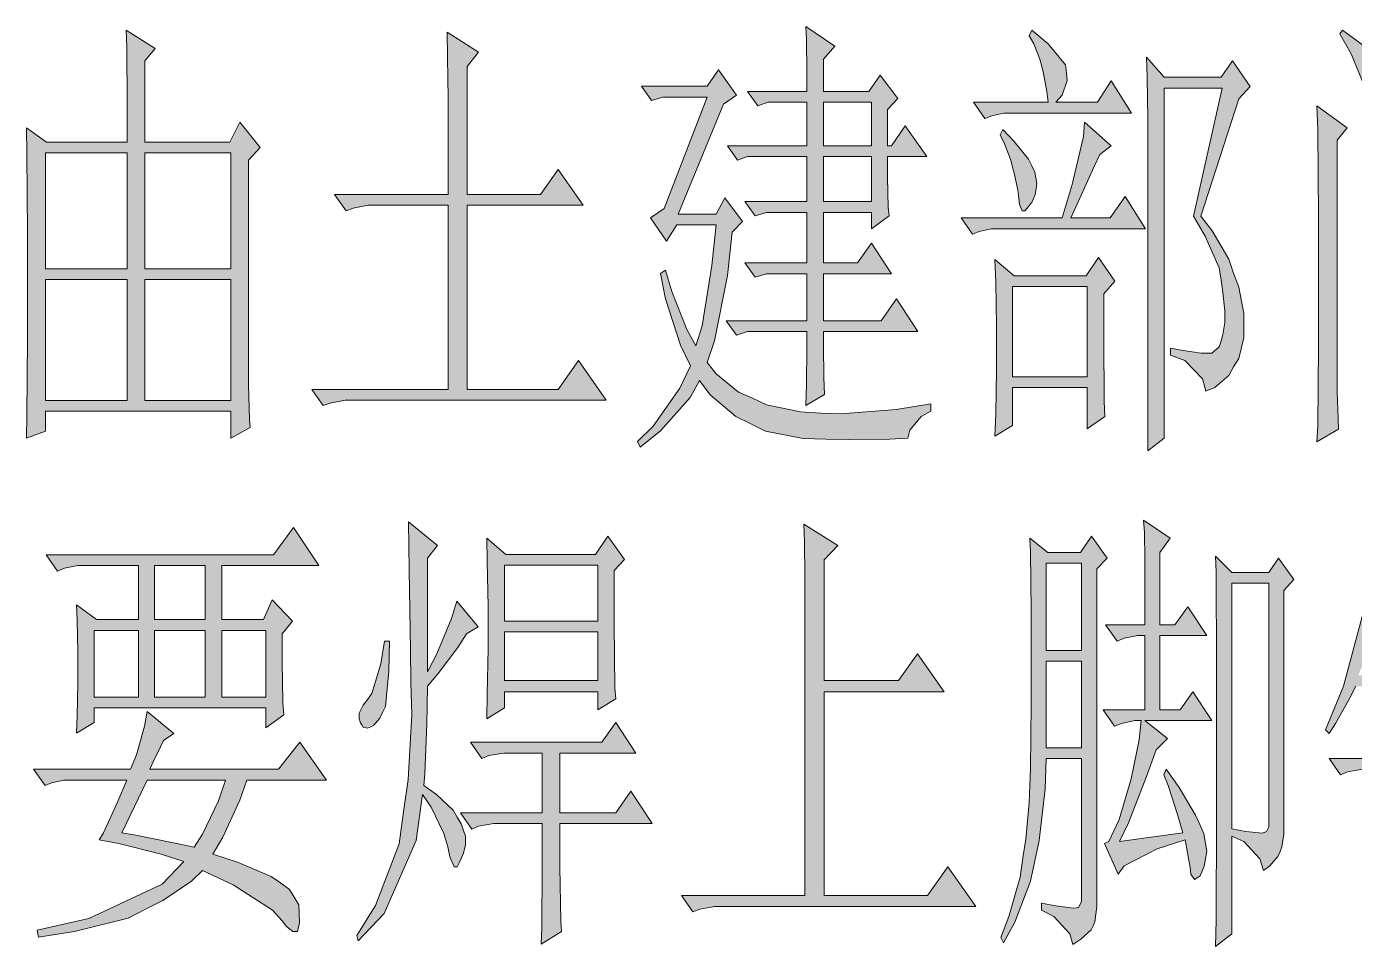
# Model space of a CAD drawing. Header units: millimetres. Extents: x 0 to 414, y 0 to 292.
# Drawn here: x 118.98 to 131.68, y 92.27 to 101.06 of the extents above; entities that cross this region are included whole.
import ezdxf

# ---------------------------------------------------------------- set-up
doc = ezdxf.new("R2010")
doc.units = ezdxf.units.MM

msp = doc.modelspace()

# ---------------------------------------------------------------- hatches: boundary and pattern name
h = msp.add_hatch(color=0)
h.paths.add_polyline_path([(118.981361, 97.126778), (118.984889, 97.341972), (118.991944, 98.065167), (118.991944, 98.576694), (118.991944, 99.084694), (118.984889, 99.843167), (118.981361, 100.093639), (119.171861, 99.956056), (119.944444, 99.956056), (119.944444, 100.326472), (119.940917, 100.862694), (119.933861, 101.024972), (120.212556, 100.852111), (120.113778, 100.732167), (120.113778, 99.956056), (120.925167, 99.956056), (121.020417, 100.146556), (121.214444, 99.903139), (121.105083, 99.783194), (121.105083, 97.88525), (121.105083, 97.634778), (121.112139, 97.306694), (121.119194, 97.229083), (120.93575, 97.126778), (120.93575, 97.384306), (119.161278, 97.384306), (119.161278, 97.193806)])
h.paths.add_polyline_path([(120.113778, 98.643722), (120.113778, 97.486611), (120.93575, 97.486611), (120.93575, 98.643722)])
h.paths.add_polyline_path([(120.113778, 99.85375), (120.113778, 98.746028), (120.93575, 98.746028), (120.93575, 99.85375)])
h.paths.add_polyline_path([(119.161278, 98.643722), (119.161278, 97.486611), (119.944444, 97.486611), (119.944444, 98.643722)])
h.paths.add_polyline_path([(119.161278, 99.85375), (119.161278, 98.746028), (119.944444, 98.746028), (119.944444, 99.85375)])
h = msp.add_hatch(color=0)
h.dxf.hatch_style = 2
h.paths.add_polyline_path([(123.013611, 100.213583), (123.013611, 100.368806), (123.006556, 100.767444), (123.003028, 101.007333), (123.302889, 100.816833), (123.193528, 100.67925), (123.193528, 99.455111), (123.895556, 99.455111), (124.064889, 99.695), (124.304778, 99.352806), (123.193528, 99.352806), (123.193528, 97.592444), (124.064889, 97.592444), (124.258917, 97.867611), (124.5235, 97.490139), (122.106972, 97.490139), (122.029361, 97.490139), (121.884722, 97.461917), (121.817694, 97.437222), (121.708333, 97.592444), (123.013611, 97.592444), (123.013611, 99.352806), (122.325694, 99.352806), (122.248083, 99.352806), (122.103444, 99.324583), (122.036417, 99.299889), (121.927056, 99.455111), (123.013611, 99.455111)])
h = msp.add_hatch(color=0)
h.paths.add_polyline_path([(127.215194, 99.818472), (127.215194, 99.620917), (127.22225, 99.335167), (127.229306, 99.2505), (127.059972, 99.127028), (127.059972, 99.28225), (126.601361, 99.28225), (126.601361, 98.802472), (126.925917, 98.802472), (127.059972, 98.989444), (127.254, 98.696639), (126.601361, 98.696639), (126.601361, 98.248611), (127.155222, 98.248611), (127.299861, 98.45675), (127.504472, 98.146306), (126.601361, 98.146306), (126.601361, 98.008722), (126.604889, 97.705333), (126.611944, 97.543056), (126.432028, 97.437222), (126.439083, 97.638306), (126.442611, 97.991083), (126.442611, 98.146306), (125.874639, 98.146306), (125.768806, 98.111028), (125.670028, 98.248611), (126.442611, 98.248611), (126.442611, 98.696639), (126.058083, 98.696639), (125.948722, 98.664889), (125.849944, 98.802472), (126.442611, 98.802472), (126.442611, 99.28225), (126.058083, 99.28225), (125.948722, 99.2505), (125.849944, 99.388083), (126.442611, 99.388083), (126.442611, 99.818472), (125.874639, 99.818472), (125.779389, 99.783194), (125.684139, 99.920778), (126.442611, 99.920778), (126.442611, 100.337056), (126.068667, 100.337056), (125.973417, 100.301778), (125.874639, 100.439361), (126.442611, 100.439361), (126.442611, 100.622806), (126.439083, 100.93325), (126.432028, 101.06025), (126.710722, 100.873278), (126.601361, 100.749806), (126.601361, 100.439361), (127.035278, 100.439361), (127.144639, 100.594583), (127.313972, 100.372333), (127.215194, 100.2665), (127.215194, 99.920778), (127.254, 99.920778), (127.384528, 100.111278), (127.589139, 99.818472)])
h.paths.add_polyline_path([(126.601361, 99.818472), (126.601361, 99.388083), (127.059972, 99.388083), (127.059972, 99.818472)])
h.paths.add_polyline_path([(126.601361, 100.337056), (126.601361, 99.920778), (127.059972, 99.920778), (127.059972, 100.337056)])
h = msp.add_hatch(color=0)
h.dxf.hatch_style = 2
h.paths.add_polyline_path([(128.037167, 100.337056), (128.749778, 100.337056), (128.739194, 100.439361), (128.707444, 100.612222), (128.689806, 100.67925), (128.672167, 100.749806), (128.612194, 100.894444), (128.569861, 100.972056), (128.594556, 101.024972), (128.749778, 100.894444), (128.915583, 100.693361), (128.926167, 100.619278), (128.933222, 100.545194), (128.883833, 100.404083), (128.823861, 100.337056), (129.2225, 100.337056), (129.353028, 100.541667), (129.547056, 100.231222), (128.375833, 100.231222), (128.326444, 100.231222), (128.213556, 100.206528), (128.146528, 100.181833)])
h = msp.add_hatch(color=0)
h.dxf.hatch_style = 2
h.paths.add_polyline_path([(131.564944, 101.024972), (131.744861, 100.894444), (131.945944, 100.714528), (131.963583, 100.661611), (131.981222, 100.612222), (131.998861, 100.524028), (131.998861, 100.48875), (131.998861, 100.439361), (131.974167, 100.333528), (131.949472, 100.284139), (131.924778, 100.231222), (131.8895, 100.178306), (131.878917, 100.178306), (131.854222, 100.178306), (131.818944, 100.2665), (131.804833, 100.351167), (131.780139, 100.481694), (131.649611, 100.799194), (131.54025, 100.989694)])
h = msp.add_hatch(color=0)
h.dxf.hatch_style = 2
h.paths.add_polyline_path([(129.702278, 97.006833), (129.702278, 99.973694), (129.702278, 100.178306), (129.69875, 100.576944), (129.691694, 100.767444), (129.861028, 100.576944), (130.404306, 100.576944), (130.513667, 100.732167), (130.683, 100.48875), (130.573639, 100.368806), (130.210278, 99.246972), (130.319639, 99.109389), (130.478389, 98.83775), (130.52425, 98.703694), (130.573639, 98.569639), (130.623028, 98.319167), (130.623028, 98.20275), (130.623028, 98.086333), (130.573639, 97.888778), (130.52425, 97.807639), (130.478389, 97.7265), (130.344333, 97.610083), (130.259667, 97.574806), (130.227917, 97.69475), (130.058583, 97.867611), (129.921, 97.920528), (129.921, 97.987556), (130.040944, 97.962861), (130.213806, 97.938167), (130.266722, 97.938167), (130.316111, 97.938167), (130.386667, 97.998139), (130.404306, 98.058111), (130.421944, 98.118083), (130.439583, 98.230972), (130.439583, 98.280361), (130.439583, 98.343861), (130.421944, 98.52025), (130.404306, 98.636667), (130.386667, 98.753083), (130.252611, 99.056472), (130.139722, 99.246972), (130.414889, 100.471111), (129.861028, 100.471111), (129.861028, 97.126778)])
h = msp.add_hatch(color=0)
h.dxf.hatch_style = 2
h.paths.add_polyline_path([(125.73, 99.095278), (125.684139, 98.682528), (125.560667, 98.058111), (125.490111, 97.849972), (125.574778, 97.740611), (125.789972, 97.56775), (125.924028, 97.507778), (126.058083, 97.444278), (126.382639, 97.37725), (126.576667, 97.366667), (126.770694, 97.359611), (127.296333, 97.401944), (127.627944, 97.454861), (127.627944, 97.384306), (127.536222, 97.334917), (127.426861, 97.204389), (127.409222, 97.126778), (127.232833, 97.116194), (126.84125, 97.112667), (126.626056, 97.116194), (126.407333, 97.12325), (126.0475, 97.193806), (125.906389, 97.264361), (125.765278, 97.334917), (125.518333, 97.539528), (125.416028, 97.677111), (125.327833, 97.514833), (125.042083, 97.197333), (124.848056, 97.042111), (124.823361, 97.095028), (124.975056, 97.239667), (125.229056, 97.603028), (125.331361, 97.818222), (125.236111, 98.015778), (125.091472, 98.45675), (125.042083, 98.700167), (125.091472, 98.731917), (125.151444, 98.527306), (125.296083, 98.163944), (125.38075, 98.008722), (125.440722, 98.199222), (125.535972, 98.777778), (125.574778, 99.165833), (125.200833, 99.165833), (125.102056, 99.010611), (124.946833, 99.232861), (125.077361, 99.321056), (125.490111, 100.386444), (125.066778, 100.386444), (124.957417, 100.354694), (124.862167, 100.492278), (125.490111, 100.492278), (125.599472, 100.6475), (125.768806, 100.404083), (125.645333, 100.319417), (125.211417, 99.268139), (125.574778, 99.268139), (125.659444, 99.423361), (125.828778, 99.197583)])
h = msp.add_hatch(color=0)
h.dxf.hatch_style = 2
h.paths.add_polyline_path([(131.321528, 97.0915), (131.328583, 97.239667), (131.335639, 98.001667), (131.335639, 98.619028), (131.335639, 99.236389), (131.328583, 100.076), (131.321528, 100.301778), (131.610806, 100.093639), (131.515556, 99.973694), (131.515556, 97.712389), (131.515556, 97.56775), (131.522611, 97.317278), (131.526139, 97.211444)])
h = msp.add_hatch(color=0)
h.dxf.hatch_style = 2
h.paths.add_polyline_path([(128.883833, 99.232861), (128.979083, 99.550361), (129.088444, 100.008972), (129.099028, 100.146556), (129.353028, 99.920778), (129.243667, 99.836111), (129.19075, 99.723222), (129.053167, 99.419833), (128.9685, 99.232861), (129.342444, 99.232861), (129.487083, 99.437472), (129.681111, 99.127028), (128.255889, 99.127028), (128.2065, 99.127028), (128.090083, 99.102333), (128.026583, 99.077639), (127.917222, 99.232861)])
h = msp.add_hatch(color=0)
h.dxf.hatch_style = 2
h.paths.add_polyline_path([(128.315861, 100.076), (128.425222, 99.963111), (128.562806, 99.793778), (128.594556, 99.730278), (128.622778, 99.670306), (128.643944, 99.560944), (128.636889, 99.508028), (128.626306, 99.455111), (128.594556, 99.3775), (128.573389, 99.352806), (128.552222, 99.328111), (128.527528, 99.299889), (128.502833, 99.299889), (128.478139, 99.359861), (128.471083, 99.419833), (128.4605, 99.497444), (128.42875, 99.645611), (128.411111, 99.716167), (128.393472, 99.783194), (128.3335, 99.938417), (128.291167, 100.026611)])
h = msp.add_hatch(color=0)
h.paths.add_polyline_path([(128.241778, 97.144417), (128.248833, 97.359611), (128.255889, 97.782944), (128.255889, 97.991083), (128.255889, 98.195694), (128.248833, 98.619028), (128.241778, 98.834222), (128.425222, 98.679), (129.113139, 98.679), (129.233083, 98.851861), (129.388306, 98.626083), (129.282472, 98.506139), (129.282472, 98.068694), (129.286, 97.479556), (129.293056, 97.334917), (129.123722, 97.214972), (129.123722, 97.610083), (128.411111, 97.610083), (128.411111, 97.246722)])
h.paths.add_polyline_path([(128.411111, 98.576694), (128.411111, 97.712389), (129.123722, 97.712389), (129.123722, 98.576694)])
h = msp.add_hatch(color=0)
h.paths.add_polyline_path([(119.168333, 96.012), (121.341444, 96.012), (121.535472, 96.273056), (121.775361, 95.909694), (120.847556, 95.909694), (120.847556, 95.394639), (121.246194, 95.394639), (121.330861, 95.581611), (121.524889, 95.377), (121.426111, 95.257056), (121.426111, 94.988944), (121.433167, 94.600889), (121.440222, 94.480944), (121.270889, 94.357472), (121.270889, 94.547972), (119.626944, 94.547972), (119.626944, 94.410389), (119.457611, 94.308083), (119.464667, 94.470361), (119.471722, 94.784333), (119.471722, 94.936028), (119.471722, 95.087722), (119.464667, 95.384056), (119.457611, 95.532222), (119.651639, 95.394639), (120.050278, 95.394639), (120.050278, 95.909694), (119.531694, 95.909694), (119.471722, 95.909694), (119.344722, 95.885), (119.277694, 95.856778)])
h.paths.add_polyline_path([(120.2055, 95.288806), (120.2055, 94.650278), (120.688806, 94.650278), (120.688806, 95.288806)])
h.paths.add_polyline_path([(119.626944, 95.288806), (119.626944, 94.650278), (120.050278, 94.650278), (120.050278, 95.288806)])
h.paths.add_polyline_path([(120.847556, 95.288806), (120.847556, 94.650278), (121.270889, 94.650278), (121.270889, 95.288806)])
h.paths.add_polyline_path([(120.2055, 95.909694), (120.2055, 95.394639), (120.688806, 95.394639), (120.688806, 95.909694)])
h = msp.add_hatch(color=0)
h.dxf.hatch_style = 2
h.paths.add_polyline_path([(122.632611, 96.325972), (122.911306, 96.100194), (122.816056, 95.98025), (122.816056, 94.893694), (122.90425, 95.066556), (123.045361, 95.401694), (123.09475, 95.5675), (123.299361, 95.324083), (123.19, 95.257056), (123.105333, 95.126528), (122.918361, 94.876056), (122.816056, 94.756111), (122.809, 94.39275), (122.791361, 93.920028), (122.780778, 93.807139), (122.900722, 93.722472), (123.059472, 93.570778), (123.098278, 93.50375), (123.137083, 93.44025), (123.179417, 93.323833), (123.179417, 93.270917), (123.179417, 93.239167), (123.15825, 93.161556), (123.140611, 93.115694), (123.122972, 93.073361), (123.098278, 93.031028), (123.070056, 93.031028), (123.027722, 93.126278), (123.010083, 93.221528), (122.971278, 93.348528), (122.851333, 93.599), (122.766667, 93.722472), (122.706694, 93.2815), (122.399778, 92.583), (122.152833, 92.321944), (122.138722, 92.374861), (122.318639, 92.660611), (122.544417, 93.24975), (122.58675, 93.556667), (122.629083, 93.863583), (122.664361, 94.480944), (122.657306, 94.791389), (122.653778, 95.101833), (122.639667, 95.867361)])
h = msp.add_hatch(color=0)
h.dxf.hatch_style = 2
h.paths.add_polyline_path([(126.414389, 96.304806), (126.738944, 96.100194), (126.608417, 95.962611), (126.608417, 94.809028), (127.321028, 94.809028), (127.500944, 95.066556), (127.754944, 94.703194), (126.608417, 94.703194), (126.608417, 92.755861), (127.596194, 92.755861), (127.790222, 93.031028), (128.058333, 92.650028), (125.641806, 92.650028), (125.564194, 92.650028), (125.419556, 92.625333), (125.352528, 92.600639), (125.243167, 92.755861), (126.424972, 92.755861), (126.424972, 95.652167), (126.424972, 95.807389), (126.421444, 96.135472)])
h = msp.add_hatch(color=0)
h.dxf.hatch_style = 2
h.paths.add_polyline_path([(129.674056, 95.341722), (129.674056, 95.47225), (129.674056, 95.72625), (129.674056, 95.849722), (129.674056, 95.976722), (129.670528, 96.223667), (129.663472, 96.343611), (129.917472, 96.17075), (129.818694, 96.033167), (129.818694, 95.341722), (129.963333, 95.341722), (130.086806, 95.514583), (130.266722, 95.239417), (129.818694, 95.239417), (129.818694, 94.530333), (130.012722, 94.530333), (130.132667, 94.703194), (130.316111, 94.428028), (129.674056, 94.428028), (129.892778, 94.255167), (129.783417, 94.149333), (129.691694, 93.891806), (129.518833, 93.450833), (129.434167, 93.270917), (130.037417, 93.355583), (129.988028, 93.528444), (129.899833, 93.807139), (129.8575, 93.909444), (129.878667, 93.962361), (130.002139, 93.7895), (130.160889, 93.524917), (130.199694, 93.433194), (130.2385, 93.345), (130.266722, 93.179194), (130.256139, 93.105111), (130.242028, 93.034556), (130.203222, 92.942833), (130.175, 92.925194), (130.150306, 92.907556), (130.115028, 92.960472), (130.107972, 93.0275), (130.097389, 93.091), (130.072694, 93.218), (130.062111, 93.288556), (129.794, 93.200361), (129.4765, 93.038083), (129.420056, 92.960472), (129.289528, 93.253278), (129.331861, 93.270917), (129.430639, 93.482583), (129.487083, 93.676611), (129.543528, 93.870639), (129.621139, 94.244583), (129.638778, 94.428028), (129.578806, 94.428028), (129.451806, 94.399806), (129.384778, 94.375111), (129.275417, 94.530333), (129.674056, 94.530333), (129.674056, 95.239417), (129.607028, 95.239417), (129.4765, 95.214722), (129.409472, 95.1865), (129.300111, 95.341722)])
h = msp.add_hatch(color=0)
h.dxf.hatch_style = 2
h.paths.add_polyline_path([(132.139972, 93.013389), (132.658556, 93.496694), (132.68325, 93.426139), (132.422194, 93.108639), (132.118806, 92.667667), (132.076472, 92.547722), (131.92125, 92.822889), (131.945944, 92.858167), (131.970639, 92.978111), (131.970639, 93.066306), (131.970639, 93.962361), (131.836583, 93.962361), (131.758972, 93.962361), (131.614333, 93.937667), (131.547306, 93.909444), (131.437944, 94.064667), (131.970639, 94.064667), (131.970639, 94.756111), (131.691944, 94.756111), (131.624917, 94.625583), (131.497917, 94.399806), (131.437944, 94.304556), (131.402667, 94.339833), (131.575528, 94.756111), (131.836583, 95.729778), (131.92125, 96.290694), (132.199944, 96.082556), (132.161139, 96.047278), (132.097639, 95.937917), (132.072944, 95.867361), (132.044722, 95.793278), (131.988278, 95.623944), (131.956528, 95.528694), (132.379861, 95.528694), (132.513917, 95.719194), (132.704417, 95.426389), (131.931833, 95.426389), (131.878917, 95.271167), (131.769556, 94.988944), (131.716639, 94.858417), (132.295194, 94.858417), (132.42925, 95.048917), (132.623278, 94.756111), (132.139972, 94.756111), (132.139972, 94.064667), (132.42925, 94.064667), (132.559778, 94.255167), (132.753806, 93.962361), (132.139972, 93.962361)])
h = msp.add_hatch(color=0)
h.paths.add_polyline_path([(123.384028, 94.445667), (123.387556, 94.6785), (123.394611, 95.112417), (123.394611, 95.317028), (123.394611, 95.518111), (123.387556, 95.9485), (123.384028, 96.17075), (123.563944, 96.015528), (124.421194, 96.015528), (124.541139, 96.188389), (124.699889, 95.966139), (124.601111, 95.860306), (124.601111, 95.352306), (124.608167, 94.738472), (124.615222, 94.636167), (124.445889, 94.530333), (124.445889, 94.703194), (123.553361, 94.703194), (123.553361, 94.547972)])
h.paths.add_polyline_path([(123.553361, 95.913222), (123.553361, 95.377), (124.445889, 95.377), (124.445889, 95.913222)])
h.paths.add_polyline_path([(124.445889, 95.274694), (123.553361, 95.274694), (123.553361, 94.809028), (124.445889, 94.809028)])
h = msp.add_hatch(color=0)
h.paths.add_polyline_path([(128.686278, 92.681778), (128.823861, 92.657083), (128.989667, 92.635917), (129.017889, 92.639444), (129.042583, 92.642972), (129.070806, 92.699417), (129.070806, 92.752333), (129.070806, 94.064667), (128.732139, 94.064667), (128.721556, 93.771861), (128.665111, 93.2815), (128.622778, 93.087472), (128.580444, 92.893444), (128.432278, 92.501861), (128.322917, 92.304306), (128.298222, 92.353694), (128.375833, 92.554778), (128.481667, 92.93225), (128.509889, 93.115694), (128.538111, 93.295611), (128.569861, 93.641333), (128.576917, 93.807139), (128.580444, 93.969417), (128.5875, 94.579722), (128.5875, 95.024222), (128.5875, 95.468722), (128.580444, 96.040222), (128.576917, 96.17075), (128.74625, 96.033167), (129.060222, 96.033167), (129.166056, 96.188389), (129.314222, 95.98025), (129.215444, 95.877944), (129.215444, 92.752333), (129.215444, 92.650028), (129.197806, 92.505389), (129.180167, 92.466583), (129.162528, 92.427778), (129.06375, 92.339583), (128.986139, 92.286667), (128.957917, 92.388972), (128.806222, 92.554778), (128.686278, 92.61475)])
h.paths.add_polyline_path([(128.732139, 95.930861), (128.732139, 95.098306), (129.070806, 95.098306), (129.070806, 95.930861)])
h.paths.add_polyline_path([(128.732139, 94.996), (128.732139, 94.166972), (129.070806, 94.166972), (129.070806, 94.996)])
h = msp.add_hatch(color=0)
h.paths.add_polyline_path([(130.351389, 92.269028), (130.358444, 92.5195), (130.361972, 93.500222), (130.361972, 94.230472), (130.361972, 94.957194), (130.358444, 95.842667), (130.351389, 95.997889), (130.506611, 95.842667), (130.859389, 95.842667), (130.954639, 95.98025), (131.099278, 95.775639), (131.004028, 95.669806), (131.004028, 93.4085), (131.004028, 93.341472), (130.986389, 93.221528), (130.96875, 93.175667), (130.947583, 93.129806), (130.869972, 93.038083), (130.81, 92.99575), (130.774722, 93.105111), (130.623028, 93.270917), (130.506611, 93.323833), (130.506611, 92.388972)])
h.paths.add_polyline_path([(130.506611, 93.394389), (130.640667, 93.366167), (130.795889, 93.352056), (130.817056, 93.359111), (130.838222, 93.366167), (130.859389, 93.412028), (130.859389, 93.447306), (130.859389, 95.740361), (130.506611, 95.740361)])
h = msp.add_hatch(color=0)
h.dxf.hatch_style = 2
h.paths.add_polyline_path([(122.452694, 95.1865), (122.445639, 94.90075), (122.413889, 94.562083), (122.385667, 94.505639), (122.360972, 94.449194), (122.301, 94.382167), (122.272778, 94.368056), (122.241028, 94.353944), (122.198694, 94.364528), (122.188111, 94.385694), (122.174, 94.406861), (122.163417, 94.445667), (122.163417, 94.463306), (122.163417, 94.498583), (122.198694, 94.576194), (122.233972, 94.618528), (122.283361, 94.685556), (122.368028, 94.971306), (122.403306, 95.1865)])
h = msp.add_hatch(color=0)
h.paths.add_polyline_path([(120.134944, 94.512694), (120.388944, 94.304556), (120.290167, 94.237528), (120.261944, 94.177556), (120.194917, 94.039972), (120.159639, 93.962361), (121.390833, 93.962361), (121.595444, 94.219889), (121.849444, 93.856528), (121.087444, 93.856528), (121.020417, 93.666028), (120.858139, 93.31325), (120.762889, 93.150972), (120.99925, 93.073361), (121.320278, 92.935778), (121.408472, 92.875806), (121.496667, 92.812306), (121.584861, 92.667667), (121.588389, 92.579472), (121.591917, 92.494806), (121.57075, 92.410139), (121.546056, 92.410139), (121.528417, 92.410139), (121.468444, 92.459528), (121.426111, 92.512444), (121.334389, 92.61475), (120.956917, 92.858167), (120.664111, 92.99575), (120.558278, 92.893444), (120.283111, 92.706472), (120.117306, 92.625333), (119.9515, 92.540667), (119.439972, 92.410139), (119.09425, 92.357222), (119.083667, 92.42425), (119.577556, 92.537139), (120.279583, 92.865222), (120.484194, 93.080417), (120.269, 93.150972), (119.863306, 93.253278), (119.676333, 93.288556), (119.718667, 93.355583), (119.849194, 93.641333), (119.940917, 93.856528), (119.387056, 93.856528), (119.337667, 93.856528), (119.22125, 93.831833), (119.15775, 93.807139), (119.048389, 93.962361), (119.976194, 93.962361), (120.032639, 94.099944), (120.11025, 94.375111)])
h.paths.add_polyline_path([(120.134944, 93.856528), (120.092611, 93.771861), (119.972667, 93.521389), (119.891528, 93.355583), (120.025583, 93.330889), (120.371306, 93.263861), (120.582972, 93.218), (120.664111, 93.341472), (120.815806, 93.658972), (120.882833, 93.856528)])
h = msp.add_hatch(color=0)
h.dxf.hatch_style = 2
h.paths.add_polyline_path([(124.082528, 93.443778), (124.082528, 93.031028), (124.089583, 92.512444), (124.096639, 92.410139), (123.902611, 92.290194), (123.909667, 92.445417), (123.913194, 93.020444), (123.913194, 93.443778), (123.528667, 93.443778), (123.451056, 93.443778), (123.302889, 93.419083), (123.239389, 93.390861), (123.130028, 93.546083), (123.913194, 93.546083), (123.913194, 94.117583), (123.623917, 94.117583), (123.546306, 94.117583), (123.401667, 94.092889), (123.334639, 94.064667), (123.225278, 94.219889), (124.481167, 94.219889), (124.615222, 94.410389), (124.80925, 94.117583), (124.082528, 94.117583), (124.082528, 93.546083), (124.615222, 93.546083), (124.759861, 93.754222), (124.964472, 93.443778)])

# ---------------------------------------------------------------- linework, layer by layer
at = {"color": 0, "lineweight": 0}
for points in [[(118.981361, 97.126778), (118.984889, 97.341972), (118.991944, 98.065167), (118.991944, 98.576694), (118.991944, 99.084694), (118.984889, 99.843167), (118.981361, 100.093639), (119.171861, 99.956056), (119.944444, 99.956056), (119.944444, 100.326472), (119.940917, 100.862694), (119.933861, 101.024972), (120.212556, 100.852111), (120.113778, 100.732167), (120.113778, 99.956056), (120.925167, 99.956056), (121.020417, 100.146556), (121.214444, 99.903139), (121.105083, 99.783194), (121.105083, 97.88525), (121.105083, 97.634778), (121.112139, 97.306694), (121.119194, 97.229083), (120.93575, 97.126778), (120.93575, 97.384306), (119.161278, 97.384306), (119.161278, 97.193806)], [(123.013611, 100.213583), (123.013611, 100.368806), (123.006556, 100.767444), (123.003028, 101.007333), (123.302889, 100.816833), (123.193528, 100.67925), (123.193528, 99.455111), (123.895556, 99.455111), (124.064889, 99.695), (124.304778, 99.352806), (123.193528, 99.352806), (123.193528, 97.592444), (124.064889, 97.592444), (124.258917, 97.867611), (124.5235, 97.490139), (122.106972, 97.490139), (122.029361, 97.490139), (121.884722, 97.461917), (121.817694, 97.437222), (121.708333, 97.592444), (123.013611, 97.592444), (123.013611, 99.352806), (122.325694, 99.352806), (122.248083, 99.352806), (122.103444, 99.324583), (122.036417, 99.299889), (121.927056, 99.455111), (123.013611, 99.455111)], [(127.215194, 99.818472), (127.215194, 99.620917), (127.22225, 99.335167), (127.229306, 99.2505), (127.059972, 99.127028), (127.059972, 99.28225), (126.601361, 99.28225), (126.601361, 98.802472), (126.925917, 98.802472), (127.059972, 98.989444), (127.254, 98.696639), (126.601361, 98.696639), (126.601361, 98.248611), (127.155222, 98.248611), (127.299861, 98.45675), (127.504472, 98.146306), (126.601361, 98.146306), (126.601361, 98.008722), (126.604889, 97.705333), (126.611944, 97.543056), (126.432028, 97.437222), (126.439083, 97.638306), (126.442611, 97.991083), (126.442611, 98.146306), (125.874639, 98.146306), (125.768806, 98.111028), (125.670028, 98.248611), (126.442611, 98.248611), (126.442611, 98.696639), (126.058083, 98.696639), (125.948722, 98.664889), (125.849944, 98.802472), (126.442611, 98.802472), (126.442611, 99.28225), (126.058083, 99.28225), (125.948722, 99.2505), (125.849944, 99.388083), (126.442611, 99.388083), (126.442611, 99.818472), (125.874639, 99.818472), (125.779389, 99.783194), (125.684139, 99.920778), (126.442611, 99.920778), (126.442611, 100.337056), (126.068667, 100.337056), (125.973417, 100.301778), (125.874639, 100.439361), (126.442611, 100.439361), (126.442611, 100.622806), (126.439083, 100.93325), (126.432028, 101.06025), (126.710722, 100.873278), (126.601361, 100.749806), (126.601361, 100.439361), (127.035278, 100.439361), (127.144639, 100.594583), (127.313972, 100.372333), (127.215194, 100.2665), (127.215194, 99.920778), (127.254, 99.920778), (127.384528, 100.111278), (127.589139, 99.818472)], [(128.037167, 100.337056), (128.749778, 100.337056), (128.739194, 100.439361), (128.707444, 100.612222), (128.689806, 100.67925), (128.672167, 100.749806), (128.612194, 100.894444), (128.569861, 100.972056), (128.594556, 101.024972), (128.749778, 100.894444), (128.915583, 100.693361), (128.926167, 100.619278), (128.933222, 100.545194), (128.883833, 100.404083), (128.823861, 100.337056), (129.2225, 100.337056), (129.353028, 100.541667), (129.547056, 100.231222), (128.375833, 100.231222), (128.326444, 100.231222), (128.213556, 100.206528), (128.146528, 100.181833)], [(131.564944, 101.024972), (131.744861, 100.894444), (131.945944, 100.714528), (131.963583, 100.661611), (131.981222, 100.612222), (131.998861, 100.524028), (131.998861, 100.48875), (131.998861, 100.439361), (131.974167, 100.333528), (131.949472, 100.284139), (131.924778, 100.231222), (131.8895, 100.178306), (131.878917, 100.178306), (131.854222, 100.178306), (131.818944, 100.2665), (131.804833, 100.351167), (131.780139, 100.481694), (131.649611, 100.799194), (131.54025, 100.989694)], [(129.702278, 97.006833), (129.702278, 99.973694), (129.702278, 100.178306), (129.69875, 100.576944), (129.691694, 100.767444), (129.861028, 100.576944), (130.404306, 100.576944), (130.513667, 100.732167), (130.683, 100.48875), (130.573639, 100.368806), (130.210278, 99.246972), (130.319639, 99.109389), (130.478389, 98.83775), (130.52425, 98.703694), (130.573639, 98.569639), (130.623028, 98.319167), (130.623028, 98.20275), (130.623028, 98.086333), (130.573639, 97.888778), (130.52425, 97.807639), (130.478389, 97.7265), (130.344333, 97.610083), (130.259667, 97.574806), (130.227917, 97.69475), (130.058583, 97.867611), (129.921, 97.920528), (129.921, 97.987556), (130.040944, 97.962861), (130.213806, 97.938167), (130.266722, 97.938167), (130.316111, 97.938167), (130.386667, 97.998139), (130.404306, 98.058111), (130.421944, 98.118083), (130.439583, 98.230972), (130.439583, 98.280361), (130.439583, 98.343861), (130.421944, 98.52025), (130.404306, 98.636667), (130.386667, 98.753083), (130.252611, 99.056472), (130.139722, 99.246972), (130.414889, 100.471111), (129.861028, 100.471111), (129.861028, 97.126778)], [(125.73, 99.095278), (125.684139, 98.682528), (125.560667, 98.058111), (125.490111, 97.849972), (125.574778, 97.740611), (125.789972, 97.56775), (125.924028, 97.507778), (126.058083, 97.444278), (126.382639, 97.37725), (126.576667, 97.366667), (126.770694, 97.359611), (127.296333, 97.401944), (127.627944, 97.454861), (127.627944, 97.384306), (127.536222, 97.334917), (127.426861, 97.204389), (127.409222, 97.126778), (127.232833, 97.116194), (126.84125, 97.112667), (126.626056, 97.116194), (126.407333, 97.12325), (126.0475, 97.193806), (125.906389, 97.264361), (125.765278, 97.334917), (125.518333, 97.539528), (125.416028, 97.677111), (125.327833, 97.514833), (125.042083, 97.197333), (124.848056, 97.042111), (124.823361, 97.095028), (124.975056, 97.239667), (125.229056, 97.603028), (125.331361, 97.818222), (125.236111, 98.015778), (125.091472, 98.45675), (125.042083, 98.700167), (125.091472, 98.731917), (125.151444, 98.527306), (125.296083, 98.163944), (125.38075, 98.008722), (125.440722, 98.199222), (125.535972, 98.777778), (125.574778, 99.165833), (125.200833, 99.165833), (125.102056, 99.010611), (124.946833, 99.232861), (125.077361, 99.321056), (125.490111, 100.386444), (125.066778, 100.386444), (124.957417, 100.354694), (124.862167, 100.492278), (125.490111, 100.492278), (125.599472, 100.6475), (125.768806, 100.404083), (125.645333, 100.319417), (125.211417, 99.268139), (125.574778, 99.268139), (125.659444, 99.423361), (125.828778, 99.197583)], [(126.601361, 100.337056), (126.601361, 99.920778), (127.059972, 99.920778), (127.059972, 100.337056)], [(131.321528, 97.0915), (131.328583, 97.239667), (131.335639, 98.001667), (131.335639, 98.619028), (131.335639, 99.236389), (131.328583, 100.076), (131.321528, 100.301778), (131.610806, 100.093639), (131.515556, 99.973694), (131.515556, 97.712389), (131.515556, 97.56775), (131.522611, 97.317278), (131.526139, 97.211444)], [(128.883833, 99.232861), (128.979083, 99.550361), (129.088444, 100.008972), (129.099028, 100.146556), (129.353028, 99.920778), (129.243667, 99.836111), (129.19075, 99.723222), (129.053167, 99.419833), (128.9685, 99.232861), (129.342444, 99.232861), (129.487083, 99.437472), (129.681111, 99.127028), (128.255889, 99.127028), (128.2065, 99.127028), (128.090083, 99.102333), (128.026583, 99.077639), (127.917222, 99.232861)], [(128.315861, 100.076), (128.425222, 99.963111), (128.562806, 99.793778), (128.594556, 99.730278), (128.622778, 99.670306), (128.643944, 99.560944), (128.636889, 99.508028), (128.626306, 99.455111), (128.594556, 99.3775), (128.573389, 99.352806), (128.552222, 99.328111), (128.527528, 99.299889), (128.502833, 99.299889), (128.478139, 99.359861), (128.471083, 99.419833), (128.4605, 99.497444), (128.42875, 99.645611), (128.411111, 99.716167), (128.393472, 99.783194), (128.3335, 99.938417), (128.291167, 100.026611)], [(119.161278, 99.85375), (119.161278, 98.746028), (119.944444, 98.746028), (119.944444, 99.85375)], [(120.113778, 99.85375), (120.113778, 98.746028), (120.93575, 98.746028), (120.93575, 99.85375)], [(126.601361, 99.818472), (126.601361, 99.388083), (127.059972, 99.388083), (127.059972, 99.818472)], [(128.241778, 97.144417), (128.248833, 97.359611), (128.255889, 97.782944), (128.255889, 97.991083), (128.255889, 98.195694), (128.248833, 98.619028), (128.241778, 98.834222), (128.425222, 98.679), (129.113139, 98.679), (129.233083, 98.851861), (129.388306, 98.626083), (129.282472, 98.506139), (129.282472, 98.068694), (129.286, 97.479556), (129.293056, 97.334917), (129.123722, 97.214972), (129.123722, 97.610083), (128.411111, 97.610083), (128.411111, 97.246722)], [(119.161278, 98.643722), (119.161278, 97.486611), (119.944444, 97.486611), (119.944444, 98.643722)], [(120.113778, 98.643722), (120.113778, 97.486611), (120.93575, 97.486611), (120.93575, 98.643722)], [(128.411111, 98.576694), (128.411111, 97.712389), (129.123722, 97.712389), (129.123722, 98.576694)], [(119.168333, 96.012), (121.341444, 96.012), (121.535472, 96.273056), (121.775361, 95.909694), (120.847556, 95.909694), (120.847556, 95.394639), (121.246194, 95.394639), (121.330861, 95.581611), (121.524889, 95.377), (121.426111, 95.257056), (121.426111, 94.988944), (121.433167, 94.600889), (121.440222, 94.480944), (121.270889, 94.357472), (121.270889, 94.547972), (119.626944, 94.547972), (119.626944, 94.410389), (119.457611, 94.308083), (119.464667, 94.470361), (119.471722, 94.784333), (119.471722, 94.936028), (119.471722, 95.087722), (119.464667, 95.384056), (119.457611, 95.532222), (119.651639, 95.394639), (120.050278, 95.394639), (120.050278, 95.909694), (119.531694, 95.909694), (119.471722, 95.909694), (119.344722, 95.885), (119.277694, 95.856778)], [(122.632611, 96.325972), (122.911306, 96.100194), (122.816056, 95.98025), (122.816056, 94.893694), (122.90425, 95.066556), (123.045361, 95.401694), (123.09475, 95.5675), (123.299361, 95.324083), (123.19, 95.257056), (123.105333, 95.126528), (122.918361, 94.876056), (122.816056, 94.756111), (122.809, 94.39275), (122.791361, 93.920028), (122.780778, 93.807139), (122.900722, 93.722472), (123.059472, 93.570778), (123.098278, 93.50375), (123.137083, 93.44025), (123.179417, 93.323833), (123.179417, 93.270917), (123.179417, 93.239167), (123.15825, 93.161556), (123.140611, 93.115694), (123.122972, 93.073361), (123.098278, 93.031028), (123.070056, 93.031028), (123.027722, 93.126278), (123.010083, 93.221528), (122.971278, 93.348528), (122.851333, 93.599), (122.766667, 93.722472), (122.706694, 93.2815), (122.399778, 92.583), (122.152833, 92.321944), (122.138722, 92.374861), (122.318639, 92.660611), (122.544417, 93.24975), (122.58675, 93.556667), (122.629083, 93.863583), (122.664361, 94.480944), (122.657306, 94.791389), (122.653778, 95.101833), (122.639667, 95.867361)], [(126.414389, 96.304806), (126.738944, 96.100194), (126.608417, 95.962611), (126.608417, 94.809028), (127.321028, 94.809028), (127.500944, 95.066556), (127.754944, 94.703194), (126.608417, 94.703194), (126.608417, 92.755861), (127.596194, 92.755861), (127.790222, 93.031028), (128.058333, 92.650028), (125.641806, 92.650028), (125.564194, 92.650028), (125.419556, 92.625333), (125.352528, 92.600639), (125.243167, 92.755861), (126.424972, 92.755861), (126.424972, 95.652167), (126.424972, 95.807389), (126.421444, 96.135472)], [(129.674056, 95.341722), (129.674056, 95.47225), (129.674056, 95.72625), (129.674056, 95.849722), (129.674056, 95.976722), (129.670528, 96.223667), (129.663472, 96.343611), (129.917472, 96.17075), (129.818694, 96.033167), (129.818694, 95.341722), (129.963333, 95.341722), (130.086806, 95.514583), (130.266722, 95.239417), (129.818694, 95.239417), (129.818694, 94.530333), (130.012722, 94.530333), (130.132667, 94.703194), (130.316111, 94.428028), (129.674056, 94.428028), (129.892778, 94.255167), (129.783417, 94.149333), (129.691694, 93.891806), (129.518833, 93.450833), (129.434167, 93.270917), (130.037417, 93.355583), (129.988028, 93.528444), (129.899833, 93.807139), (129.8575, 93.909444), (129.878667, 93.962361), (130.002139, 93.7895), (130.160889, 93.524917), (130.199694, 93.433194), (130.2385, 93.345), (130.266722, 93.179194), (130.256139, 93.105111), (130.242028, 93.034556), (130.203222, 92.942833), (130.175, 92.925194), (130.150306, 92.907556), (130.115028, 92.960472), (130.107972, 93.0275), (130.097389, 93.091), (130.072694, 93.218), (130.062111, 93.288556), (129.794, 93.200361), (129.4765, 93.038083), (129.420056, 92.960472), (129.289528, 93.253278), (129.331861, 93.270917), (129.430639, 93.482583), (129.487083, 93.676611), (129.543528, 93.870639), (129.621139, 94.244583), (129.638778, 94.428028), (129.578806, 94.428028), (129.451806, 94.399806), (129.384778, 94.375111), (129.275417, 94.530333), (129.674056, 94.530333), (129.674056, 95.239417), (129.607028, 95.239417), (129.4765, 95.214722), (129.409472, 95.1865), (129.300111, 95.341722)], [(123.384028, 94.445667), (123.387556, 94.6785), (123.394611, 95.112417), (123.394611, 95.317028), (123.394611, 95.518111), (123.387556, 95.9485), (123.384028, 96.17075), (123.563944, 96.015528), (124.421194, 96.015528), (124.541139, 96.188389), (124.699889, 95.966139), (124.601111, 95.860306), (124.601111, 95.352306), (124.608167, 94.738472), (124.615222, 94.636167), (124.445889, 94.530333), (124.445889, 94.703194), (123.553361, 94.703194), (123.553361, 94.547972)], [(128.686278, 92.681778), (128.823861, 92.657083), (128.989667, 92.635917), (129.017889, 92.639444), (129.042583, 92.642972), (129.070806, 92.699417), (129.070806, 92.752333), (129.070806, 94.064667), (128.732139, 94.064667), (128.721556, 93.771861), (128.665111, 93.2815), (128.622778, 93.087472), (128.580444, 92.893444), (128.432278, 92.501861), (128.322917, 92.304306), (128.298222, 92.353694), (128.375833, 92.554778), (128.481667, 92.93225), (128.509889, 93.115694), (128.538111, 93.295611), (128.569861, 93.641333), (128.576917, 93.807139), (128.580444, 93.969417), (128.5875, 94.579722), (128.5875, 95.024222), (128.5875, 95.468722), (128.580444, 96.040222), (128.576917, 96.17075), (128.74625, 96.033167), (129.060222, 96.033167), (129.166056, 96.188389), (129.314222, 95.98025), (129.215444, 95.877944), (129.215444, 92.752333), (129.215444, 92.650028), (129.197806, 92.505389), (129.180167, 92.466583), (129.162528, 92.427778), (129.06375, 92.339583), (128.986139, 92.286667), (128.957917, 92.388972), (128.806222, 92.554778), (128.686278, 92.61475)], [(120.2055, 95.909694), (120.2055, 95.394639), (120.688806, 95.394639), (120.688806, 95.909694)], [(123.553361, 95.913222), (123.553361, 95.377), (124.445889, 95.377), (124.445889, 95.913222)], [(128.732139, 95.930861), (128.732139, 95.098306), (129.070806, 95.098306), (129.070806, 95.930861)], [(130.351389, 92.269028), (130.358444, 92.5195), (130.361972, 93.500222), (130.361972, 94.230472), (130.361972, 94.957194), (130.358444, 95.842667), (130.351389, 95.997889), (130.506611, 95.842667), (130.859389, 95.842667), (130.954639, 95.98025), (131.099278, 95.775639), (131.004028, 95.669806), (131.004028, 93.4085), (131.004028, 93.341472), (130.986389, 93.221528), (130.96875, 93.175667), (130.947583, 93.129806), (130.869972, 93.038083), (130.81, 92.99575), (130.774722, 93.105111), (130.623028, 93.270917), (130.506611, 93.323833), (130.506611, 92.388972)], [(130.506611, 93.394389), (130.640667, 93.366167), (130.795889, 93.352056), (130.817056, 93.359111), (130.838222, 93.366167), (130.859389, 93.412028), (130.859389, 93.447306), (130.859389, 95.740361), (130.506611, 95.740361)], [(119.626944, 95.288806), (119.626944, 94.650278), (120.050278, 94.650278), (120.050278, 95.288806)], [(120.2055, 95.288806), (120.2055, 94.650278), (120.688806, 94.650278), (120.688806, 95.288806)], [(120.847556, 95.288806), (120.847556, 94.650278), (121.270889, 94.650278), (121.270889, 95.288806)], [(124.445889, 95.274694), (123.553361, 95.274694), (123.553361, 94.809028), (124.445889, 94.809028)], [(122.452694, 95.1865), (122.445639, 94.90075), (122.413889, 94.562083), (122.385667, 94.505639), (122.360972, 94.449194), (122.301, 94.382167), (122.272778, 94.368056), (122.241028, 94.353944), (122.198694, 94.364528), (122.188111, 94.385694), (122.174, 94.406861), (122.163417, 94.445667), (122.163417, 94.463306), (122.163417, 94.498583), (122.198694, 94.576194), (122.233972, 94.618528), (122.283361, 94.685556), (122.368028, 94.971306), (122.403306, 95.1865)], [(128.732139, 94.996), (128.732139, 94.166972), (129.070806, 94.166972), (129.070806, 94.996)], [(120.134944, 94.512694), (120.388944, 94.304556), (120.290167, 94.237528), (120.261944, 94.177556), (120.194917, 94.039972), (120.159639, 93.962361), (121.390833, 93.962361), (121.595444, 94.219889), (121.849444, 93.856528), (121.087444, 93.856528), (121.020417, 93.666028), (120.858139, 93.31325), (120.762889, 93.150972), (120.99925, 93.073361), (121.320278, 92.935778), (121.408472, 92.875806), (121.496667, 92.812306), (121.584861, 92.667667), (121.588389, 92.579472), (121.591917, 92.494806), (121.57075, 92.410139), (121.546056, 92.410139), (121.528417, 92.410139), (121.468444, 92.459528), (121.426111, 92.512444), (121.334389, 92.61475), (120.956917, 92.858167), (120.664111, 92.99575), (120.558278, 92.893444), (120.283111, 92.706472), (120.117306, 92.625333), (119.9515, 92.540667), (119.439972, 92.410139), (119.09425, 92.357222), (119.083667, 92.42425), (119.577556, 92.537139), (120.279583, 92.865222), (120.484194, 93.080417), (120.269, 93.150972), (119.863306, 93.253278), (119.676333, 93.288556), (119.718667, 93.355583), (119.849194, 93.641333), (119.940917, 93.856528), (119.387056, 93.856528), (119.337667, 93.856528), (119.22125, 93.831833), (119.15775, 93.807139), (119.048389, 93.962361), (119.976194, 93.962361), (120.032639, 94.099944), (120.11025, 94.375111)], [(124.082528, 93.443778), (124.082528, 93.031028), (124.089583, 92.512444), (124.096639, 92.410139), (123.902611, 92.290194), (123.909667, 92.445417), (123.913194, 93.020444), (123.913194, 93.443778), (123.528667, 93.443778), (123.451056, 93.443778), (123.302889, 93.419083), (123.239389, 93.390861), (123.130028, 93.546083), (123.913194, 93.546083), (123.913194, 94.117583), (123.623917, 94.117583), (123.546306, 94.117583), (123.401667, 94.092889), (123.334639, 94.064667), (123.225278, 94.219889), (124.481167, 94.219889), (124.615222, 94.410389), (124.80925, 94.117583), (124.082528, 94.117583), (124.082528, 93.546083), (124.615222, 93.546083), (124.759861, 93.754222), (124.964472, 93.443778)], [(120.134944, 93.856528), (120.092611, 93.771861), (119.972667, 93.521389), (119.891528, 93.355583), (120.025583, 93.330889), (120.371306, 93.263861), (120.582972, 93.218), (120.664111, 93.341472), (120.815806, 93.658972), (120.882833, 93.856528)]]:
    msp.add_lwpolyline(points, close=True, dxfattribs=at)
for points in [[(131.691944, 94.756111), (131.624917, 94.625583), (131.497917, 94.399806), (131.437944, 94.304556), (131.402667, 94.339833), (131.575528, 94.756111), (131.836583, 95.729778)], [(131.758972, 93.962361), (131.614333, 93.937667), (131.547306, 93.909444), (131.437944, 94.064667), (131.970639, 94.064667)]]:
    msp.add_lwpolyline(points, dxfattribs=at)

doc.saveas('drawing.dxf')
